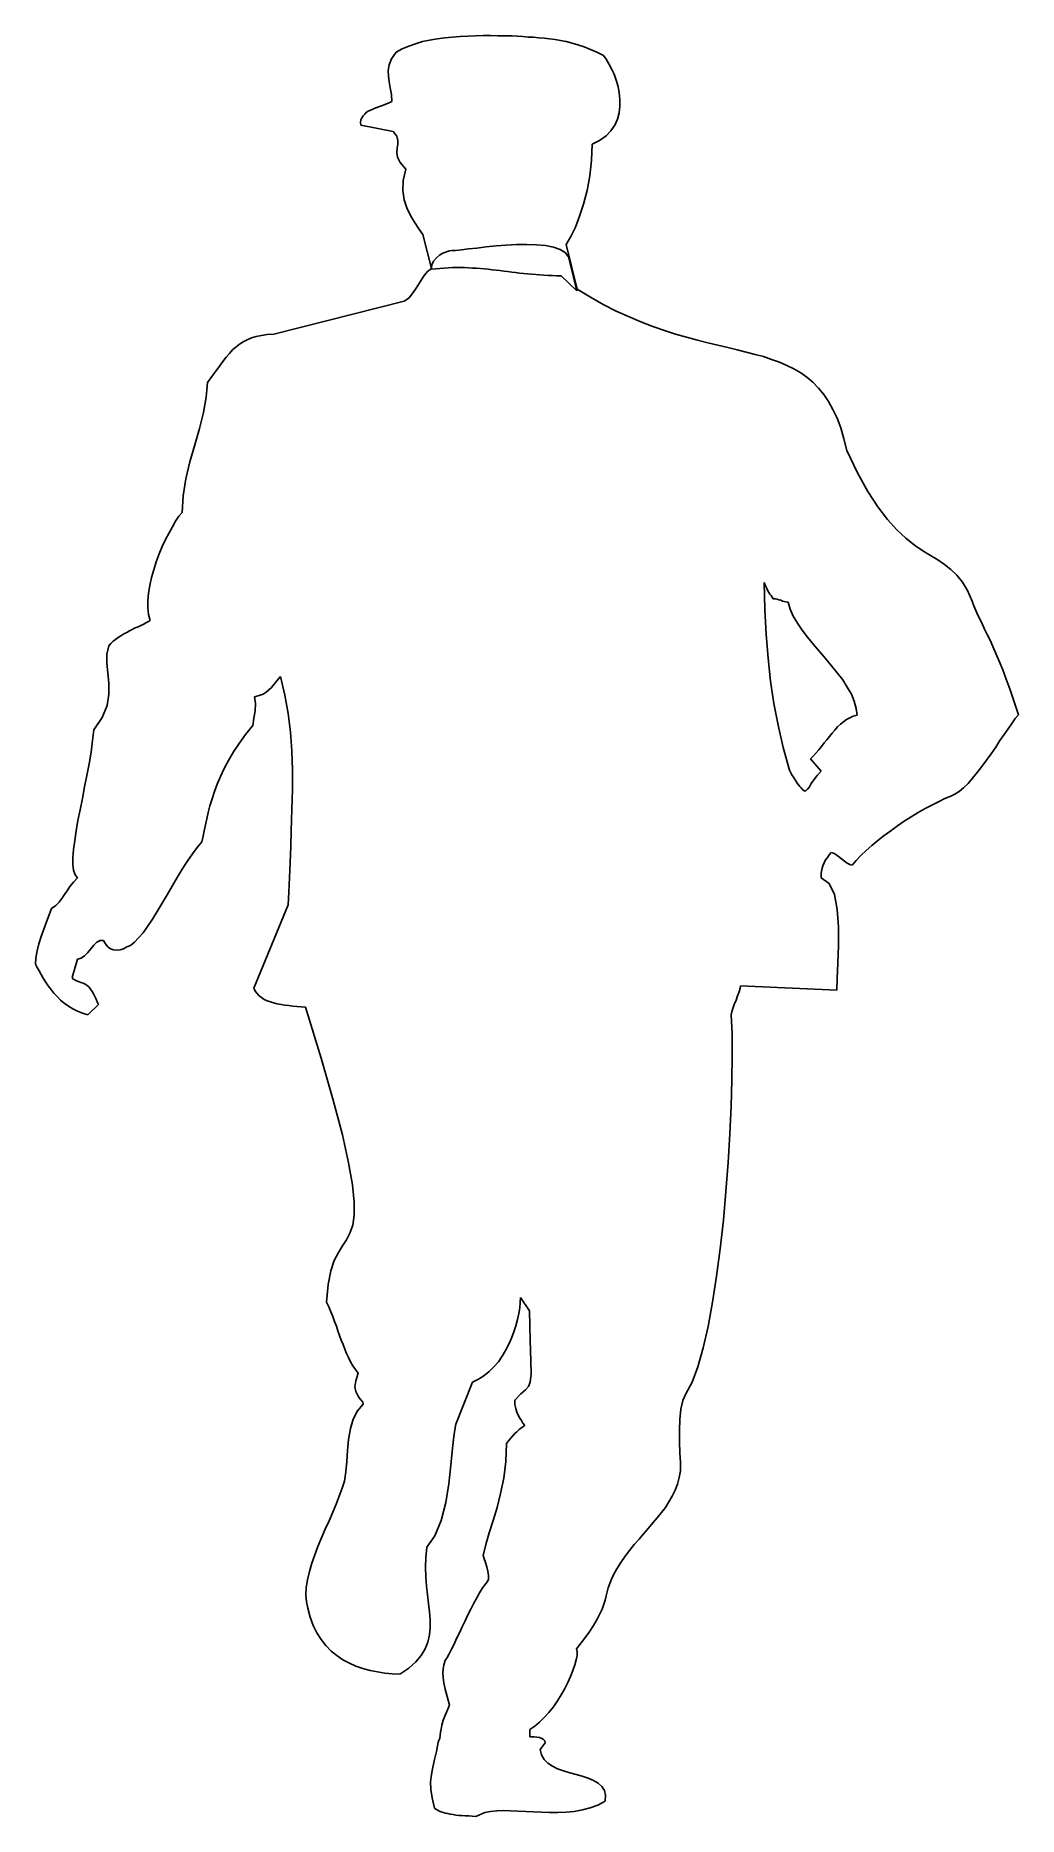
# Model space of a CAD drawing. Extents: x 1410 to 2411, y 5341 to 7156.
import ezdxf

# ---------------------------------------------------------------- set-up
doc = ezdxf.new("R2010")
doc.units = 0
doc.header["$LTSCALE"] = 1270
doc.header["$MEASUREMENT"] = 0
doc.layers.get('0').update_dxf_attribs({"linetype": 'CONTINUOUS'})

msp = doc.modelspace()

# ---------------------------------------------------------------- linework, layer by layer
at = {"linetype": 'CONTINUOUS'}
for p, q in [((1811.4, 7151), (1804.1, 7149.4)), ((1819.1, 7152.4), (1811.4, 7151)), ((1826.8, 7153.4), (1819.1, 7152.4)), ((1834.5, 7154.1), (1826.8, 7153.4)), ((1842.4, 7154.7), (1834.5, 7154.1)), ((1850.3, 7155.1), (1842.4, 7154.7)), ((1858.2, 7155.3), (1850.3, 7155.1)), ((1865.9, 7155.5), (1858.2, 7155.3)), ((1873.6, 7155.5), (1865.9, 7155.5)), ((1881.1, 7155.3), (1873.6, 7155.5)), ((1888.4, 7155.3), (1881.1, 7155.3)), ((1895.5, 7155.3), (1888.4, 7155.3)), ((1901, 7154.9), (1895.5, 7155.3)), ((1906.3, 7154.5), (1901, 7154.9)), ((1911.8, 7154.1), (1906.3, 7154.5)), ((1917.2, 7153.8), (1911.8, 7154.1)), ((1922.7, 7153.4), (1917.2, 7153.8)), ((1928.2, 7153), (1922.7, 7153.4)), ((1933.5, 7152.4), (1928.2, 7153)), ((1939.3, 7151.6), (1933.5, 7152.4)), ((1944.8, 7150.6), (1939.3, 7151.6)), ((1950.7, 7149.4), (1944.8, 7150.6)), ((1772.7, 7132), (1770.2, 7125.9)), ((1777.5, 7138.6), (1772.7, 7132)), ((1783.6, 7141.9), (1777.5, 7138.6)), ((1790.1, 7144.9), (1783.6, 7141.9)), ((1797, 7147.2), (1790.1, 7144.9)), ((1804.1, 7149.4), (1797, 7147.2)), ((1956.6, 7147.8), (1950.7, 7149.4)), ((1962.5, 7146.1), (1956.6, 7147.8)), ((1968.9, 7144.1), (1962.5, 7146.1)), ((1975.2, 7141.5), (1968.9, 7144.1)), ((1981.9, 7138.6), (1975.2, 7141.5)), ((1988.6, 7135.2), (1981.9, 7138.6)), ((1991.4, 7131.5), (1988.6, 7135.2)), ((1770.2, 7125.9), (1769.2, 7120)), ((1769.2, 7120), (1769.4, 7114.3)), ((1769.4, 7114.3), (1770.2, 7108.4)), ((1994.1, 7126.9), (1991.4, 7131.5)), ((1996.9, 7121.8), (1994.1, 7126.9)), ((1999.4, 7116.3), (1996.9, 7121.8)), ((2001.6, 7110.1), (1999.4, 7116.3)), ((1770.2, 7108.4), (1771.3, 7102.3)), ((1771.3, 7102.3), (1772.5, 7095.5)), ((1772.5, 7095.5), (1772.9, 7088.4)), ((2003.4, 7103.6), (2001.6, 7110.1)), ((2004.6, 7097.1), (2003.4, 7103.6)), ((2005.4, 7090.4), (2004.6, 7097.1)), ((1747.3, 7077.4), (1745.3, 7075.6)), ((1749.6, 7078.8), (1747.3, 7077.4)), ((1752.2, 7080), (1749.6, 7078.8)), ((1754.8, 7081.1), (1752.2, 7080)), ((1757.5, 7082.3), (1754.8, 7081.1)), ((1760.5, 7083.3), (1757.5, 7082.3)), ((1763.3, 7084.3), (1760.5, 7083.3)), ((1765.8, 7085.3), (1763.3, 7084.3)), ((1768.4, 7086.3), (1765.8, 7085.3)), ((1770.8, 7087.3), (1768.4, 7086.3)), ((1772.9, 7088.4), (1770.8, 7087.3)), ((2004.6, 7076.8), (2005.4, 7083.5)), ((2005.4, 7083.5), (2005.4, 7090.4)), ((1741.5, 7069.7), (1741.1, 7067.1)), ((1741.1, 7067.1), (1741.4, 7064.2)), ((1741.4, 7064.2), (1774.3, 7057.7)), ((1742.3, 7071.9), (1741.5, 7069.7)), ((1743.7, 7073.8), (1742.3, 7071.9)), ((1745.3, 7075.6), (1743.7, 7073.8)), ((1996.1, 7058.4), (2000, 7064.4)), ((2000, 7064.4), (2002.8, 7070.5)), ((2002.8, 7070.5), (2004.6, 7076.8)), ((1774.3, 7057.7), (1777.9, 7052.9)), ((1777.9, 7052.9), (1779.2, 7048.8)), ((1778.4, 7040.9), (1778.1, 7036.5)), ((1779, 7044.8), (1778.4, 7040.9)), ((1779.2, 7048.8), (1779, 7044.8)), ((1976.4, 7028.3), (1976.9, 7044.8)), ((1976.9, 7044.8), (1984.6, 7048.8)), ((1984.6, 7048.8), (1991.2, 7053.3)), ((1991.2, 7053.3), (1996.1, 7058.4)), ((1778.1, 7036.5), (1778.8, 7031.8)), ((1778.8, 7031.8), (1781.6, 7026.3)), ((1781.6, 7026.3), (1787.1, 7019.6)), ((1974.6, 7012.7), (1976.4, 7028.3)), ((1784.6, 7007.9), (1784.2, 6997.7)), ((1787.1, 7019.6), (1784.6, 7007.9)), ((1971.8, 6997.7), (1974.6, 7012.7)), ((1784.2, 6997.7), (1785.5, 6988.2)), ((1785.5, 6988.2), (1788.1, 6979.9)), ((1968.3, 6983.9), (1971.8, 6997.7)), ((1788.1, 6979.9), (1791.9, 6972.2)), ((1791.9, 6972.2), (1796, 6965.3)), ((1960, 6960.2), (1964.3, 6971.4)), ((1964.3, 6971.4), (1968.3, 6983.9)), ((1796, 6965.3), (1800.3, 6958.8)), ((1800.3, 6958.8), (1804.5, 6952.9)), ((1804.5, 6952.9), (1813.2, 6918.1)), ((1950.7, 6942.8), (1955.2, 6950.7)), ((1955.2, 6950.7), (1960, 6960.2)), ((1825, 6933.7), (1821.5, 6931.8)), ((1828.6, 6935.3), (1825, 6933.7)), ((1831.7, 6936.1), (1828.6, 6935.3)), ((1834.1, 6936.5), (1831.7, 6936.1)), ((1838, 6936.7), (1834.1, 6936.5)), ((1843.8, 6937.3), (1838, 6936.7)), ((1851.1, 6938.1), (1843.8, 6937.3)), ((1859.5, 6939.1), (1851.1, 6938.1)), ((1869, 6940.2), (1859.5, 6939.1)), ((1879.1, 6941.2), (1869, 6940.2)), ((1889.5, 6942), (1879.1, 6941.2)), ((1900.2, 6942.6), (1889.5, 6942)), ((1910.5, 6942.8), (1900.2, 6942.6)), ((1920.3, 6942.4), (1910.5, 6942.8)), ((1929.6, 6941.6), (1920.3, 6942.4)), ((1937.7, 6940), (1929.6, 6941.6)), ((1944.6, 6937.7), (1937.7, 6940)), ((1949.7, 6934.5), (1944.6, 6937.7)), ((1953.1, 6930.2), (1949.7, 6934.5)), ((1961.6, 6897.2), (1950.7, 6942.8)), ((1809.2, 6915), (1805.9, 6911)), ((1813, 6917.9), (1809.2, 6915)), ((1813.6, 6921.9), (1813, 6917.4)), ((1813.2, 6918.1), (1813, 6917.9)), ((1813, 6917.4), (1817.5, 6917.9)), ((1815.5, 6925.8), (1813.6, 6921.9)), ((1818.3, 6929), (1815.5, 6925.8)), ((1817.5, 6917.9), (1821.9, 6918.3)), ((1821.5, 6931.8), (1818.3, 6929)), ((1821.9, 6918.3), (1826.2, 6918.7)), ((1826.2, 6918.7), (1830.3, 6918.9)), ((1830.3, 6918.9), (1834.7, 6919.1)), ((1834.7, 6919.1), (1838.8, 6919.1)), ((1838.8, 6919.1), (1843, 6919.1)), ((1843, 6919.1), (1847.1, 6919.1)), ((1847.1, 6919.1), (1851.1, 6918.9)), ((1851.1, 6918.9), (1855.2, 6918.7)), ((1855.2, 6918.7), (1859.2, 6918.5)), ((1859.2, 6918.5), (1863.3, 6918.1)), ((1863.3, 6918.1), (1867.2, 6917.8)), ((1867.2, 6917.8), (1871.2, 6917.4)), ((1871.2, 6917.4), (1875.1, 6917)), ((1875.1, 6917), (1879.1, 6916.6)), ((1879.1, 6916.6), (1883, 6916.2)), ((1883, 6916.2), (1887, 6915.6)), ((1887, 6915.6), (1890.9, 6915.2)), ((1890.9, 6915.2), (1895.1, 6914.6)), ((1895.1, 6914.6), (1899, 6914.2)), ((1899, 6914.2), (1903, 6913.6)), ((1954.3, 6924.8), (1953.1, 6930.2)), ((1961.4, 6895.6), (1954.3, 6924.8)), ((1797.2, 6897), (1793.8, 6892.3)), ((1800.2, 6901.8), (1797.2, 6897)), ((1802.9, 6906.5), (1800.2, 6901.8)), ((1805.9, 6911), (1802.9, 6906.5)), ((1903, 6913.6), (1907.1, 6913.2)), ((1907.1, 6913.2), (1911.2, 6912.8)), ((1911.2, 6912.8), (1915.4, 6912.4)), ((1915.4, 6912.4), (1919.5, 6912)), ((1919.5, 6912), (1923.7, 6911.6)), ((1923.7, 6911.6), (1927.8, 6911.4)), ((1927.8, 6911.4), (1932.2, 6911.2)), ((1932.2, 6911.2), (1936.5, 6911)), ((1936.5, 6911), (1940.8, 6910.8)), ((1940.8, 6910.8), (1945.4, 6910.8)), ((1945.4, 6910.8), (1961.4, 6895.6)), ((1975.2, 6888.9), (1961.6, 6897.2)), ((1785.4, 6884.8), (1652.8, 6851.4)), ((1790.1, 6888.1), (1785.4, 6884.8)), ((1793.8, 6892.3), (1790.1, 6888.1)), ((1988.4, 6881.6), (1975.2, 6888.9)), ((2001.4, 6874.9), (1988.4, 6881.6)), ((2014, 6869.2), (2001.4, 6874.9)), ((2026.5, 6863.9), (2014, 6869.2)), ((2038.7, 6859.1), (2026.5, 6863.9)), ((1617.6, 6841.2), (1614.3, 6838.4)), ((1621.4, 6843.5), (1617.6, 6841.2)), ((1625.5, 6845.7), (1621.4, 6843.5)), ((1629.9, 6847.5), (1625.5, 6845.7)), ((1634.8, 6848.9), (1629.9, 6847.5)), ((1640.1, 6850.1), (1634.8, 6848.9)), ((1646, 6850.9), (1640.1, 6850.1)), ((1652.8, 6851.4), (1646, 6850.9)), ((2050.6, 6855), (2038.7, 6859.1)), ((2062, 6851.4), (2050.6, 6855)), ((2073.2, 6848.1), (2062, 6851.4)), ((2084.3, 6845.1), (2073.2, 6848.1)), ((2094.9, 6842.6), (2084.3, 6845.1)), ((2105.2, 6840), (2094.9, 6842.6)), ((1600.9, 6823.4), (1597.3, 6818.7)), ((1604.2, 6827.8), (1600.9, 6823.4)), ((1607.6, 6831.7), (1604.2, 6827.8)), ((1610.7, 6835.3), (1607.6, 6831.7)), ((1614.3, 6838.4), (1610.7, 6835.3)), ((2115.1, 6837.6), (2105.2, 6840)), ((2124.7, 6835.5), (2115.1, 6837.6)), ((2134, 6833.1), (2124.7, 6835.5)), ((2143.1, 6830.7), (2134, 6833.1)), ((2151.6, 6828.4), (2143.1, 6830.7)), ((2159.9, 6825.6), (2151.6, 6828.4)), ((2167.8, 6822.8), (2159.9, 6825.6)), ((1589.6, 6808), (1585.1, 6802.1)), ((1593.6, 6813.6), (1589.6, 6808)), ((1597.3, 6818.7), (1593.6, 6813.6)), ((2175.5, 6819.5), (2167.8, 6822.8)), ((2182.6, 6815.9), (2175.5, 6819.5)), ((2189.5, 6812), (2182.6, 6815.9)), ((2195.8, 6807.4), (2189.5, 6812)), ((2201.9, 6802.3), (2195.8, 6807.4)), ((1583.9, 6787.1), (1581.1, 6771.5)), ((1585.1, 6802.1), (1583.9, 6787.1)), ((2207.6, 6796.4), (2201.9, 6802.3)), ((2213, 6789.9), (2207.6, 6796.4)), ((2217.9, 6782.8), (2213, 6789.9)), ((1581.1, 6771.5), (1577, 6755.2)), ((2222.4, 6774.7), (2217.9, 6782.8)), ((2226.6, 6765.6), (2222.4, 6774.7)), ((1577, 6755.2), (1572.2, 6738.4)), ((2230.3, 6755.7), (2226.6, 6765.6)), ((2233.5, 6744.7), (2230.3, 6755.7)), ((1572.2, 6738.4), (1567.3, 6721.2)), ((2236.4, 6732.7), (2233.5, 6744.7)), ((2247.3, 6710), (2236.4, 6732.7)), ((1567.3, 6721.2), (1563.2, 6703.8)), ((1563.2, 6703.8), (1560.4, 6686.7)), ((2257.9, 6691), (2247.3, 6710)), ((1560.4, 6686.7), (1559.2, 6669.7)), ((2268.2, 6675.2), (2257.9, 6691)), ((1552.7, 6660.8), (1549.4, 6655.1)), ((1556.1, 6665.8), (1552.7, 6660.8)), ((1559.2, 6669.7), (1556.1, 6665.8)), ((2278.1, 6662.4), (2268.2, 6675.2)), ((2287.5, 6651.8), (2278.1, 6662.4)), ((1542.4, 6642.1), (1539.1, 6634.8)), ((1546, 6649), (1542.4, 6642.1)), ((1549.4, 6655.1), (1546, 6649)), ((2296.6, 6643.3), (2287.5, 6651.8)), ((2305.5, 6636.4), (2296.6, 6643.3)), ((1535.9, 6627.3), (1533, 6619.4)), ((1539.1, 6634.8), (1535.9, 6627.3)), ((2313.8, 6630.6), (2305.5, 6636.4)), ((2321.7, 6625.7), (2313.8, 6630.6)), ((2329.2, 6621.2), (2321.7, 6625.7)), ((1530.4, 6611.3), (1528.2, 6603.2)), ((1533, 6619.4), (1530.4, 6611.3)), ((2336.1, 6616.6), (2329.2, 6621.2)), ((2342.6, 6611.5), (2336.1, 6616.6)), ((2348.7, 6605.8), (2342.6, 6611.5)), ((2354.4, 6598.7), (2348.7, 6605.8)), ((1525.1, 6587.4), (1524.5, 6579.7)), ((1526.3, 6595.3), (1525.1, 6587.4)), ((1528.2, 6603.2), (1526.3, 6595.3)), ((2153.6, 6594.9), (2152.2, 6598.3)), ((2152.2, 6598.3), (2153, 6570.8)), ((2154.9, 6592.2), (2153.6, 6594.9)), ((2155.9, 6589.8), (2154.9, 6592.2)), ((2157.1, 6588), (2155.9, 6589.8)), ((2158.1, 6586.4), (2157.1, 6588)), ((2359.6, 6590), (2354.4, 6598.7)), ((2364.1, 6579.1), (2359.6, 6590)), ((1524.5, 6579.7), (1524.5, 6572.6)), ((1524.5, 6572.6), (1525.1, 6565.7)), ((2153, 6570.8), (2154.4, 6545.2)), ((2159.3, 6584.9), (2158.1, 6586.4)), ((2160.3, 6583.3), (2159.3, 6584.9)), ((2161.5, 6581.7), (2160.3, 6583.3)), ((2163.4, 6581.5), (2161.5, 6581.7)), ((2165.4, 6581.1), (2163.4, 6581.5)), ((2167.2, 6580.7), (2165.4, 6581.1)), ((2169.2, 6580.1), (2167.2, 6580.7)), ((2170.9, 6579.3), (2169.2, 6580.1)), ((2172.7, 6578.9), (2170.9, 6579.3)), ((2174.7, 6578.5), (2172.7, 6578.9)), ((2176.6, 6578.3), (2174.7, 6578.5)), ((2178.8, 6571.2), (2176.6, 6578.3)), ((2182, 6564.1), (2178.8, 6571.2)), ((2365.9, 6574.4), (2364.1, 6579.1)), ((2367.9, 6569.7), (2365.9, 6574.4)), ((2370, 6565.1), (2367.9, 6569.7)), ((1511.5, 6551.9), (1508.5, 6550.3)), ((1514.4, 6553.1), (1511.5, 6551.9)), ((1517.2, 6554.5), (1514.4, 6553.1)), ((1519.7, 6555.6), (1517.2, 6554.5)), ((1522.3, 6557), (1519.7, 6555.6)), ((1524.5, 6558.2), (1522.3, 6557)), ((1526.7, 6559.4), (1524.5, 6558.2)), ((1525.1, 6565.7), (1526.7, 6559.4)), ((2186.1, 6556.8), (2182, 6564.1)), ((2191.1, 6549.7), (2186.1, 6556.8)), ((2372.2, 6560.4), (2370, 6565.1)), ((2374.6, 6555.6), (2372.2, 6560.4)), ((2376.9, 6550.7), (2374.6, 6555.6)), ((1484.6, 6533.7), (1482.7, 6525.3)), ((1486.8, 6536.1), (1484.6, 6533.7)), ((1489, 6538.3), (1486.8, 6536.1)), ((1491.5, 6540.3), (1489, 6538.3)), ((1494.1, 6542.2), (1491.5, 6540.3)), ((1496.9, 6544), (1494.1, 6542.2)), ((1499.8, 6545.8), (1496.9, 6544)), ((1502.8, 6547.4), (1499.8, 6545.8)), ((1505.7, 6548.9), (1502.8, 6547.4)), ((1508.5, 6550.3), (1505.7, 6548.9)), ((2154.4, 6545.2), (2156.3, 6521.1)), ((2196.6, 6542.4), (2191.1, 6549.7)), ((2202.5, 6535.1), (2196.6, 6542.4)), ((2208.6, 6528), (2202.5, 6535.1)), ((2379.5, 6545.2), (2376.9, 6550.7)), ((2382.5, 6539.5), (2379.5, 6545.2)), ((2385.2, 6533), (2382.5, 6539.5)), ((2388.4, 6525.9), (2385.2, 6533)), ((1482.7, 6525.3), (1482.7, 6516.2)), ((1482.7, 6516.2), (1483.6, 6506.3)), ((2156.3, 6521.1), (2158.9, 6497.8)), ((2214.9, 6520.7), (2208.6, 6528)), ((2221, 6513.4), (2214.9, 6520.7)), ((2391.7, 6518), (2388.4, 6525.9)), ((2395.3, 6509.3), (2391.7, 6518)), ((1483.6, 6506.3), (1484.6, 6495.7)), ((1652.9, 6494.5), (1655.9, 6498.2)), ((1655.9, 6498.2), (1659.5, 6502.6)), ((1659.5, 6502.6), (1664, 6483.4)), ((2158.9, 6497.8), (2162.2, 6475.1)), ((2226.8, 6506.1), (2221, 6513.4)), ((2232.3, 6499), (2226.8, 6506.1)), ((2237, 6491.7), (2232.3, 6499)), ((2398.8, 6499.6), (2395.3, 6509.3)), ((2402.8, 6488.8), (2398.8, 6499.6)), ((1484.6, 6484.6), (1482.9, 6473)), ((1484.6, 6495.7), (1484.6, 6484.6)), ((1633, 6481.6), (1637.7, 6483)), ((1634.2, 6474.9), (1633, 6481.6)), ((1637.7, 6483), (1641.7, 6484.6)), ((1641.7, 6484.6), (1644.9, 6486.6)), ((1644.9, 6486.6), (1647.6, 6488.8)), ((1647.6, 6488.8), (1650.2, 6491.3)), ((1650.2, 6491.3), (1652.9, 6494.5)), ((1664, 6483.4), (1667.5, 6464.7)), ((2241.2, 6484.4), (2237, 6491.7)), ((2244.1, 6477.3), (2241.2, 6484.4)), ((2406.9, 6476.7), (2402.8, 6488.8)), ((1477.9, 6460.7), (1469.2, 6448.1)), ((1482.9, 6473), (1477.9, 6460.7)), ((1631.2, 6452.6), (1632.4, 6460.1)), ((1632.4, 6460.1), (1633.6, 6467.6)), ((1633.6, 6467.6), (1634.2, 6474.9)), ((1667.5, 6464.7), (1669.7, 6445.7)), ((2162.2, 6475.1), (2166.4, 6452.8)), ((2236.2, 6458.6), (2239.6, 6460.5)), ((2239.6, 6460.5), (2243.1, 6461.9)), ((2243.1, 6461.9), (2246.9, 6462.9)), ((2246.1, 6470), (2244.1, 6477.3)), ((2246.9, 6462.9), (2246.1, 6470)), ((2411.3, 6463.5), (2406.9, 6476.7)), ((2408.1, 6459.6), (2411.3, 6463.5)), ((1469.2, 6448.1), (1468.1, 6437.1)), ((1617.4, 6434.3), (1623.9, 6443.4)), ((1623.9, 6443.4), (1631.2, 6452.6)), ((1669.7, 6445.7), (1671.1, 6426.6)), ((2166.4, 6452.8), (2171.7, 6430.1)), ((2218.7, 6441.4), (2221.4, 6444.8)), ((2221.4, 6444.8), (2224.2, 6447.9)), ((2224.2, 6447.9), (2227, 6451.1)), ((2227, 6451.1), (2229.9, 6453.8)), ((2229.9, 6453.8), (2233.1, 6456.4)), ((2233.1, 6456.4), (2236.2, 6458.6)), ((2392.5, 6437.1), (2396.9, 6443.4)), ((2396.9, 6443.4), (2400.8, 6449.3)), ((2400.8, 6449.3), (2404.6, 6454.6)), ((2404.6, 6454.6), (2408.1, 6459.6)), ((1466.5, 6425.4), (1464.5, 6413.6)), ((1468.1, 6437.1), (1466.5, 6425.4)), ((1606.6, 6416.9), (1611.5, 6425.6)), ((1611.5, 6425.6), (1617.4, 6434.3)), ((1671.1, 6426.6), (1671.7, 6407.3)), ((2171.7, 6430.1), (2178, 6407.1)), ((2202.5, 6421.5), (2205.3, 6424.6)), ((2205.3, 6424.6), (2208, 6427.8)), ((2208, 6427.8), (2210.8, 6431.1)), ((2210.8, 6431.1), (2213.3, 6434.7)), ((2213.3, 6434.7), (2216.1, 6438)), ((2216.1, 6438), (2218.7, 6441.4)), ((2378.9, 6417.1), (2383.6, 6423.8)), ((2383.6, 6423.8), (2388.2, 6430.5)), ((2388.2, 6430.5), (2392.5, 6437.1)), ((1464.5, 6413.6), (1462.3, 6401.7)), ((1598.3, 6400.6), (1602, 6408.6)), ((1602, 6408.6), (1606.6, 6416.9)), ((1671.7, 6407.3), (1671.7, 6387.3)), ((2178, 6407.1), (2180.6, 6402.3)), ((2199.5, 6418.7), (2202.5, 6421.5)), ((2210.2, 6405.9), (2199.5, 6418.7)), ((2206.2, 6401.5), (2210.2, 6405.9)), ((2369.4, 6404.5), (2374.2, 6410.6)), ((2374.2, 6410.6), (2378.9, 6417.1)), ((1460, 6389.9), (1457.8, 6378.3)), ((1462.3, 6401.7), (1460, 6389.9)), ((1592.2, 6385.2), (1594.9, 6392.9)), ((1594.9, 6392.9), (1598.3, 6400.6)), ((2180.6, 6402.3), (2182.8, 6398.8)), ((2182.8, 6398.8), (2184.5, 6396)), ((2184.5, 6396), (2185.9, 6393.8)), ((2185.9, 6393.8), (2187.3, 6392.1)), ((2187.3, 6392.1), (2188.7, 6390.5)), ((2188.7, 6390.5), (2190.1, 6388.9)), ((2190.1, 6388.9), (2191.6, 6387.1)), ((2194.8, 6386.1), (2196.4, 6387.7)), ((2196.4, 6387.7), (2198.4, 6390.1)), ((2198.4, 6390.1), (2200.3, 6393.4)), ((2200.3, 6393.4), (2202.9, 6397.2)), ((2202.9, 6397.2), (2206.2, 6401.5)), ((2350.9, 6385.2), (2355.2, 6388.9)), ((2355.2, 6388.9), (2360, 6393.4)), ((2360, 6393.4), (2364.7, 6398.8)), ((2364.7, 6398.8), (2369.4, 6404.5)), ((1457.8, 6378.3), (1455.4, 6366.6)), ((1585.9, 6364), (1587.6, 6370.8)), ((1587.6, 6370.8), (1589.8, 6377.9)), ((1589.8, 6377.9), (1592.2, 6385.2)), ((1671.7, 6387.3), (1671.1, 6366.8)), ((2191.6, 6387.1), (2193.2, 6386)), ((2193.2, 6386), (2194.8, 6386.1)), ((2316.2, 6367.8), (2323.1, 6371.5)), ((2323.1, 6371.5), (2329.8, 6374.9)), ((2329.8, 6374.9), (2336.3, 6378.1)), ((2336.3, 6378.1), (2342.4, 6380.6)), ((2342.4, 6380.6), (2346.5, 6382.4)), ((2346.5, 6382.4), (2350.9, 6385.2)), ((1453.2, 6355.6), (1451.5, 6345.1)), ((1455.4, 6366.6), (1453.2, 6355.6)), ((1581.9, 6345.3), (1583.1, 6351.2)), ((1583.1, 6351.2), (1584.3, 6357.5)), ((1584.3, 6357.5), (1585.9, 6364)), ((1671.1, 6366.8), (1670.5, 6345.3)), ((2288.1, 6350.2), (2295, 6355)), ((2295, 6355), (2302.1, 6359.5)), ((2302.1, 6359.5), (2309.3, 6363.9)), ((2309.3, 6363.9), (2316.2, 6367.8)), ((1449.9, 6335.2), (1448.7, 6326.2)), ((1451.5, 6345.1), (1449.9, 6335.2)), ((1574.6, 6328.3), (1579.5, 6334.1)), ((1579.5, 6334.1), (1580.7, 6339.6)), ((1580.7, 6339.6), (1581.9, 6345.3)), ((1670.5, 6345.3), (1669.9, 6329.1)), ((2261.9, 6330.1), (2268, 6335.2)), ((2268, 6335.2), (2274.5, 6340.4)), ((2274.5, 6340.4), (2281.2, 6345.3)), ((2281.2, 6345.3), (2288.1, 6350.2)), ((1448.7, 6326.2), (1448.1, 6318.1)), ((1448.1, 6318.1), (1448.1, 6311)), ((1564.5, 6314.1), (1569.7, 6321.6)), ((1569.7, 6321.6), (1574.6, 6328.3)), ((1669.9, 6329.1), (1668.9, 6305.2)), ((2213.3, 6312.5), (2214.9, 6315.5)), ((2214.9, 6315.5), (2216.7, 6318.1)), ((2216.7, 6318.1), (2218.5, 6320.6)), ((2218.5, 6320.6), (2220.5, 6323)), ((2220.5, 6323), (2222.8, 6322.4)), ((2222.8, 6322.4), (2225.4, 6321)), ((2225.4, 6321), (2228.1, 6318.9)), ((2228.1, 6318.9), (2231.1, 6316.7)), ((2231.1, 6316.7), (2234.1, 6314.3)), ((2241.8, 6310.2), (2246.1, 6315.1)), ((2246.1, 6315.1), (2250.8, 6320)), ((2250.8, 6320), (2256.2, 6325.2)), ((2256.2, 6325.2), (2261.9, 6330.1)), ((1448.1, 6311), (1448.7, 6305)), ((1452.7, 6297.4), (1448.5, 6292.8)), ((1448.7, 6305), (1450.3, 6300.5)), ((1450.3, 6300.5), (1452.7, 6297.4)), ((1549.1, 6288.9), (1554.3, 6297.5)), ((1554.3, 6297.5), (1559.4, 6306)), ((1559.4, 6306), (1564.5, 6314.1)), ((1668.9, 6305.2), (1667.9, 6282.6)), ((2210.2, 6297.4), (2210.4, 6301.9)), ((2218.5, 6291.6), (2210.2, 6297.4)), ((2210.4, 6301.9), (2211, 6305.8)), ((2211, 6305.8), (2212.2, 6309.4)), ((2212.2, 6309.4), (2213.3, 6312.5)), ((2234.1, 6314.3), (2237, 6312.1)), ((2237, 6312.1), (2239.6, 6310.8)), ((2239.6, 6310.8), (2241.8, 6310.2)), ((1439.4, 6280.2), (1436.9, 6276.2)), ((1442.2, 6284.1), (1439.4, 6280.2)), ((1445, 6288.5), (1442.2, 6284.1)), ((1448.5, 6292.8), (1445, 6288.5)), ((1538.9, 6271.5), (1544, 6280)), ((1544, 6280), (1549.1, 6288.9)), ((1667.9, 6282.6), (1667.5, 6269.7)), ((2223.8, 6280.4), (2218.5, 6291.6)), ((2226.8, 6265), (2223.8, 6280.4)), ((1426.2, 6266), (1423.8, 6259.5)), ((1430.6, 6269.1), (1426.2, 6266)), ((1433.9, 6272.5), (1430.6, 6269.1)), ((1436.9, 6276.2), (1433.9, 6272.5)), ((1529, 6255.1), (1534, 6263)), ((1534, 6263), (1538.9, 6271.5)), ((1667.5, 6269.7), (1632.2, 6184.7)), ((2228, 6247.2), (2226.8, 6265)), ((1418.3, 6245.1), (1415.8, 6237.6)), ((1421.1, 6252.4), (1418.3, 6245.1)), ((1423.8, 6259.5), (1421.1, 6252.4)), ((1519.6, 6241.3), (1524.1, 6247.8)), ((1524.1, 6247.8), (1529, 6255.1)), ((2228, 6228.5), (2228, 6247.2)), ((1413.4, 6230.1), (1411.6, 6222.8)), ((1415.8, 6237.6), (1413.4, 6230.1)), ((1463.1, 6221.2), (1466.3, 6225.1)), ((1466.3, 6225.1), (1469.4, 6228.7)), ((1469.4, 6228.7), (1472.4, 6231.8)), ((1472.4, 6231.8), (1475.7, 6233.6)), ((1475.7, 6233.6), (1479.1, 6233.6)), ((1479.1, 6233.6), (1481.1, 6229.9)), ((1481.1, 6229.9), (1483.6, 6226.9)), ((1483.6, 6226.9), (1486.4, 6224.9)), ((1486.4, 6224.9), (1489.4, 6223.8)), ((1496.1, 6224), (1499.6, 6225.1)), ((1499.6, 6225.1), (1503, 6227.1)), ((1503, 6227.1), (1506.7, 6228.5)), ((1506.7, 6228.5), (1510.7, 6231.6)), ((1510.7, 6231.6), (1515, 6236)), ((1515, 6236), (1519.6, 6241.3)), ((2227.4, 6210.5), (2228, 6228.5)), ((1410.4, 6215.9), (1410, 6209.4)), ((1410, 6209.4), (1411.6, 6206)), ((1411.6, 6222.8), (1410.4, 6215.9)), ((1447.3, 6195.7), (1452.7, 6214.5)), ((1452.7, 6214.5), (1456.4, 6215.5)), ((1456.4, 6215.5), (1460, 6217.8)), ((1460, 6217.8), (1463.1, 6221.2)), ((1489.4, 6223.8), (1492.7, 6223.6)), ((1492.7, 6223.6), (1496.1, 6224)), ((2226.6, 6194.7), (2227.4, 6210.5)), ((1411.6, 6206), (1413.6, 6202.6)), ((1413.6, 6202.6), (1415.6, 6198.9)), ((1415.6, 6198.9), (1417.7, 6195.1)), ((1417.7, 6195.1), (1420.1, 6191.4)), ((1420.1, 6191.4), (1422.7, 6187.4)), ((1448.3, 6194.2), (1447.3, 6195.7)), ((1449.9, 6193.2), (1448.3, 6194.2)), ((1451.7, 6192.2), (1449.9, 6193.2)), ((1453.8, 6191.6), (1451.7, 6192.2)), ((1456, 6190.8), (1453.8, 6191.6)), ((1458.4, 6190), (1456, 6190.8)), ((1460.5, 6189), (1458.4, 6190)), ((1462.5, 6187.6), (1460.5, 6189)), ((2226.2, 6182.9), (2226.6, 6194.7)), ((1422.7, 6187.4), (1425.4, 6183.7)), ((1425.4, 6183.7), (1428.6, 6179.9)), ((1428.6, 6179.9), (1431.9, 6176.4)), ((1431.9, 6176.4), (1435.5, 6172.8)), ((1435.5, 6172.8), (1439.2, 6169.7)), ((1464.5, 6185.9), (1462.5, 6187.6)), ((1466.1, 6183.9), (1464.5, 6185.9)), ((1467.7, 6181.5), (1466.1, 6183.9)), ((1469, 6179.2), (1467.7, 6181.5)), ((1470.4, 6176.4), (1469, 6179.2)), ((1471.6, 6173.6), (1470.4, 6176.4)), ((1472.8, 6170.9), (1471.6, 6173.6)), ((1474.2, 6168.3), (1472.8, 6170.9)), ((1632.2, 6184.7), (1633.8, 6181.9)), ((1633.8, 6181.9), (1635.6, 6179.4)), ((1635.6, 6179.4), (1637.7, 6177.2)), ((1637.7, 6177.2), (1640.1, 6175.2)), ((1640.1, 6175.2), (1642.9, 6173.4)), ((1642.9, 6173.4), (1645.8, 6172.1)), ((1645.8, 6172.1), (1649.2, 6170.9)), ((1649.2, 6170.9), (1652.5, 6169.9)), ((1652.5, 6169.9), (1656.1, 6168.9)), ((2121.8, 6168.3), (2123.6, 6172.6)), ((2123.6, 6172.6), (2125.1, 6177)), ((2125.1, 6177), (2126.7, 6181.1)), ((2126.7, 6181.1), (2127.7, 6184.7)), ((2127.7, 6184.7), (2128.1, 6187.4)), ((2128.1, 6187.4), (2226.2, 6182.9)), ((1439.2, 6169.7), (1443.4, 6166.5)), ((1443.4, 6166.5), (1447.9, 6163.8)), ((1447.9, 6163.8), (1452.7, 6161.4)), ((1452.7, 6161.4), (1457.8, 6159.4)), ((1457.8, 6159.4), (1463.3, 6157.8)), ((1463.3, 6157.8), (1474.2, 6168.3)), ((1656.1, 6168.9), (1660.1, 6168.1)), ((1660.1, 6168.1), (1663.8, 6167.5)), ((1663.8, 6167.5), (1667.9, 6167.1)), ((1667.9, 6167.1), (1672.1, 6166.5)), ((1672.1, 6166.5), (1676.2, 6166.1)), ((1676.2, 6166.1), (1680.6, 6165.9)), ((1680.6, 6165.9), (1684.9, 6165.5)), ((1684.9, 6165.5), (1700.9, 6113.6)), ((2118.8, 6157.8), (2119.2, 6160.6)), ((2119.6, 6138.3), (2118.8, 6157.8)), ((2119.2, 6160.6), (2120.2, 6164.2)), ((2120.2, 6164.2), (2121.8, 6168.3)), ((2119.8, 6116), (2119.6, 6138.3)), ((2119.4, 6091.1), (2119.8, 6116)), ((1700.9, 6113.6), (1713.3, 6070.6)), ((2118.6, 6064.5), (2119.4, 6091.1)), ((1713.3, 6070.6), (1722.6, 6035.3)), ((2117.4, 6036.3), (2118.6, 6064.5)), ((1722.6, 6035.3), (1728.9, 6006.9)), ((2115.7, 6007.3), (2117.4, 6036.3)), ((1728.9, 6006.9), (1732.9, 5984.4)), ((2113.3, 5977.7), (2115.7, 6007.3)), ((1732.9, 5984.4), (1734.6, 5966.8)), ((2110.7, 5948.3), (2113.3, 5977.7)), ((1734.6, 5953.4), (1733.1, 5943.2)), ((1734.6, 5966.8), (1734.6, 5953.4)), ((1730.3, 5935.1), (1726.7, 5928.5)), ((1733.1, 5943.2), (1730.3, 5935.1)), ((2107.4, 5919.3), (2110.7, 5948.3)), ((1722.8, 5922.2), (1718.5, 5915.5)), ((1726.7, 5928.5), (1722.8, 5922.2)), ((2103.8, 5891.3), (2107.4, 5919.3)), ((1714.3, 5907.2), (1710.8, 5896.8)), ((1718.5, 5915.5), (1714.3, 5907.2)), ((1708, 5883), (1706.4, 5865)), ((1710.8, 5896.8), (1708, 5883)), ((2099.7, 5864.8), (2103.8, 5891.3)), ((1706.4, 5865), (1708.8, 5860.1)), ((1903.2, 5859.1), (1903.7, 5864.6)), ((1903.7, 5864.6), (1903.9, 5869.6)), ((1903.9, 5869.6), (1913.2, 5856.1)), ((2095.2, 5840.2), (2099.7, 5864.8)), ((1708.8, 5860.1), (1710.8, 5855.1)), ((1710.8, 5855.1), (1712.7, 5850.2)), ((1712.7, 5850.2), (1714.7, 5845.3)), ((1714.7, 5845.3), (1716.5, 5840.3)), ((1899.4, 5840.9), (1901, 5847.2)), ((1901, 5847.2), (1902.4, 5853.4)), ((1902.4, 5853.4), (1903.2, 5859.1)), ((1913.2, 5856.1), (1914, 5826.1)), ((1716.5, 5840.3), (1718.1, 5835.6)), ((1718.1, 5835.6), (1719.8, 5830.9)), ((1719.8, 5830.9), (1721.4, 5826.1)), ((1721.4, 5826.1), (1723.2, 5821.6)), ((1892.1, 5822), (1894.9, 5828.3)), ((1894.9, 5828.3), (1897.4, 5834.6)), ((1897.4, 5834.6), (1899.4, 5840.9)), ((1914, 5826.1), (1914.6, 5805.2)), ((2090.2, 5818.2), (2095.2, 5840.2)), ((1723.2, 5821.6), (1725, 5817.1)), ((1725, 5817.1), (1726.7, 5812.5)), ((1726.7, 5812.5), (1728.7, 5808.4)), ((1728.7, 5808.4), (1730.9, 5804)), ((1881.5, 5804.2), (1885.4, 5809.8)), ((1885.4, 5809.8), (1888.9, 5815.7)), ((1888.9, 5815.7), (1892.1, 5822)), ((2084.7, 5799.1), (2090.2, 5818.2)), ((1730.9, 5804), (1733.3, 5800.1)), ((1733.3, 5800.1), (1736, 5796.3)), ((1736, 5796.3), (1738.8, 5792.6)), ((1738.8, 5792.6), (1736.2, 5784.7)), ((1861.3, 5786.3), (1866.8, 5789.8)), ((1866.8, 5789.8), (1872.2, 5794.2)), ((1872.2, 5794.2), (1876.9, 5798.9)), ((1876.9, 5798.9), (1881.5, 5804.2)), ((1914.8, 5791.8), (1914, 5783.5)), ((1914.6, 5805.2), (1914.8, 5791.8)), ((2078.8, 5783.3), (2084.7, 5799.1)), ((1736.2, 5784.7), (1735.4, 5778.6)), ((1735.4, 5778.6), (1736.2, 5773.8)), ((1736.2, 5773.8), (1737.8, 5770.3)), ((1838, 5740.5), (1855.2, 5783.5)), ((1855.2, 5783.5), (1861.3, 5786.3)), ((1904.5, 5771.5), (1898.2, 5765)), ((1909.1, 5775.4), (1904.5, 5771.5)), ((1912.2, 5778.8), (1909.1, 5775.4)), ((1914, 5783.5), (1912.2, 5778.8)), ((2069.3, 5764.8), (2072.5, 5771.5)), ((2072.5, 5771.5), (2078.8, 5783.3)), ((1737.8, 5754.3), (1733.5, 5745.8)), ((1737.8, 5770.3), (1739.8, 5767.3)), ((1743.9, 5760.8), (1737.8, 5754.3)), ((1739.8, 5767.3), (1741.7, 5765.2)), ((1741.7, 5765.2), (1743.3, 5763)), ((1743.3, 5763), (1743.9, 5760.8)), ((1898.2, 5765), (1898.4, 5760.6)), ((1898.4, 5760.6), (1899.2, 5756.5)), ((1899.2, 5756.5), (1900.2, 5752.9)), ((1900.2, 5752.9), (1901.6, 5749.8)), ((2066.3, 5745.4), (2067.5, 5755.9)), ((2067.5, 5755.9), (2069.3, 5764.8)), ((1730.7, 5736), (1728.9, 5725.1)), ((1733.5, 5745.8), (1730.7, 5736)), ((1836.3, 5730.6), (1838, 5740.5)), ((1902.6, 5735), (1900.2, 5732.8)), ((1901.6, 5749.8), (1903.2, 5746.8)), ((1905.3, 5737.1), (1902.6, 5735)), ((1903.2, 5746.8), (1904.9, 5744.2)), ((1904.9, 5744.2), (1906.5, 5741.7)), ((1908.3, 5739.3), (1905.3, 5737.1)), ((1906.5, 5741.7), (1908.3, 5739.3)), ((2066.1, 5734.2), (2066.3, 5745.4)), ((1728.9, 5725.1), (1727.9, 5713.9)), ((1833.1, 5698.9), (1834.9, 5716.2)), ((1834.9, 5716.2), (1836.3, 5730.6)), ((1889.9, 5721), (1889.1, 5702.6)), ((1891.9, 5723.5), (1889.9, 5721)), ((1893.9, 5726.1), (1891.9, 5723.5)), ((1895.9, 5728.5), (1893.9, 5726.1)), ((1898, 5730.6), (1895.9, 5728.5)), ((1900.2, 5732.8), (1898, 5730.6)), ((2066.1, 5722.5), (2066.1, 5734.2)), ((2066.5, 5711.5), (2066.1, 5722.5)), ((1727.1, 5702.6), (1726.2, 5692)), ((1727.9, 5713.9), (1727.1, 5702.6)), ((1830.9, 5679.9), (1833.1, 5698.9)), ((1889.1, 5702.6), (1887, 5685.6)), ((2066.9, 5701.4), (2066.5, 5711.5)), ((2067.1, 5693.1), (2066.9, 5701.4)), ((1724.6, 5682.5), (1722.2, 5675.2)), ((1726.2, 5692), (1724.6, 5682.5)), ((1827.8, 5660.6), (1830.9, 5679.9)), ((1887, 5685.6), (1883.8, 5670)), ((2064, 5679.5), (2065.8, 5686.2)), ((2065.8, 5686.2), (2067.1, 5693.1)), ((1719.4, 5667.3), (1716.3, 5659.2)), ((1722.2, 5675.2), (1719.4, 5667.3)), ((1883.8, 5670), (1880.1, 5655.6)), ((2055.3, 5661.6), (2058.6, 5667.3)), ((2058.6, 5667.3), (2061.6, 5673.2)), ((2061.6, 5673.2), (2064, 5679.5)), ((1712.7, 5650.9), (1709, 5642.2)), ((1716.3, 5659.2), (1712.7, 5650.9)), ((1823.2, 5642.4), (1827.8, 5660.6)), ((1880.1, 5655.6), (1876.1, 5642.4)), ((2038.9, 5639.9), (2043.4, 5645.2)), ((2043.4, 5645.2), (2047.8, 5650.5)), ((2047.8, 5650.5), (2051.7, 5655.8)), ((2051.7, 5655.8), (2055.3, 5661.6)), ((1705, 5633.5), (1701.3, 5624.9)), ((1709, 5642.2), (1705, 5633.5)), ((1808.6, 5615.2), (1816.9, 5626.8)), ((1816.9, 5626.8), (1823.2, 5642.4)), ((1872.2, 5629.8), (1868.6, 5618)), ((1876.1, 5642.4), (1872.2, 5629.8)), ((2024.9, 5623.5), (2029.6, 5629)), ((2029.6, 5629), (2034.4, 5634.5)), ((2034.4, 5634.5), (2038.9, 5639.9)), ((1694.4, 5607.3), (1691.4, 5598.8)), ((1697.7, 5616), (1694.4, 5607.3)), ((1701.3, 5624.9), (1697.7, 5616)), ((1807.6, 5604.7), (1808.6, 5615.2)), ((1868.6, 5618), (1865.9, 5606.7)), ((2010.7, 5605.9), (2015.2, 5612)), ((2015.2, 5612), (2020, 5618)), ((2020, 5618), (2024.9, 5623.5)), ((1688.9, 5590.3), (1686.9, 5582)), ((1691.4, 5598.8), (1688.9, 5590.3)), ((1807.3, 5594.7), (1807.6, 5604.7)), ((1807.6, 5585), (1807.3, 5594.7)), ((1865.9, 5606.7), (1866.3, 5605.7)), ((1866.3, 5605.7), (1867, 5603.2)), ((1867, 5603.2), (1868.4, 5599.6)), ((1868.4, 5599.6), (1869.6, 5595.3)), ((1869.6, 5595.3), (1870.8, 5590.7)), ((1870.8, 5590.7), (1871.4, 5586.4)), ((1999.1, 5587.8), (2002.2, 5593.3)), ((2002.2, 5593.3), (2006.2, 5599.6)), ((2006.2, 5599.6), (2010.7, 5605.9)), ((1685.7, 5574.1), (1685.3, 5566.6)), ((1686.9, 5582), (1685.7, 5574.1)), ((1808.4, 5575.5), (1807.6, 5585)), ((1809.4, 5566.5), (1808.4, 5575.5)), ((1865.1, 5573.2), (1862.3, 5568.6)), ((1867.8, 5576.9), (1865.1, 5573.2)), ((1870.4, 5580.1), (1867.8, 5576.9)), ((1871.4, 5582.6), (1870.4, 5580.1)), ((1871.4, 5586.4), (1871.4, 5582.6)), ((1992.3, 5569.6), (1993.5, 5573.8)), ((1993.5, 5573.8), (1994.9, 5578.1)), ((1994.9, 5578.1), (1996.7, 5582.8)), ((1996.7, 5582.8), (1999.1, 5587.8)), ((1685.3, 5566.6), (1685.9, 5559.6)), ((1685.9, 5559.6), (1687.5, 5553)), ((1687.5, 5553), (1689.8, 5543.8)), ((1810.4, 5557.8), (1809.4, 5566.5)), ((1811.4, 5549.3), (1810.4, 5557.8)), ((1856.6, 5558.2), (1853.4, 5552.2)), ((1859.5, 5563.7), (1856.6, 5558.2)), ((1862.3, 5568.6), (1859.5, 5563.7)), ((1987.2, 5552.2), (1988.8, 5557)), ((1988.8, 5557), (1990.2, 5561.3)), ((1990.2, 5561.3), (1991.4, 5565.5)), ((1991.4, 5565.5), (1992.3, 5569.6)), ((1689.8, 5543.8), (1692.8, 5535.5)), ((1692.8, 5535.5), (1696.6, 5527.8)), ((1812, 5541.2), (1811.4, 5549.3)), ((1812, 5533.5), (1812, 5541.2)), ((1847.5, 5540.2), (1844.6, 5533.9)), ((1850.5, 5546.3), (1847.5, 5540.2)), ((1853.4, 5552.2), (1850.5, 5546.3)), ((1974, 5528.6), (1978.5, 5535.5)), ((1978.5, 5535.5), (1982.3, 5541.8)), ((1982.3, 5541.8), (1985, 5547.3)), ((1985, 5547.3), (1987.2, 5552.2)), ((1696.6, 5527.8), (1700.9, 5521.1)), ((1700.9, 5521.1), (1705.8, 5515)), ((1806.9, 5511.6), (1809.6, 5518.5)), ((1809.6, 5518.5), (1811.2, 5525.8)), ((1811.2, 5525.8), (1812, 5533.5)), ((1836.3, 5516.5), (1833.7, 5511.4)), ((1838.8, 5522.1), (1836.3, 5516.5)), ((1841.8, 5528), (1838.8, 5522.1)), ((1844.6, 5533.9), (1841.8, 5528)), ((1961.2, 5511.8), (1968.3, 5520.7)), ((1968.3, 5520.7), (1974, 5528.6)), ((1705.8, 5515), (1711.2, 5509.4)), ((1711.2, 5509.4), (1716.9, 5504.7)), ((1716.9, 5504.7), (1723, 5500.5)), ((1723, 5500.5), (1729.7, 5497)), ((1790.1, 5492.1), (1797.4, 5498.4)), ((1797.4, 5498.4), (1802.9, 5504.9)), ((1802.9, 5504.9), (1806.9, 5511.6)), ((1827.2, 5499.6), (1826, 5495.2)), ((1829.2, 5502.7), (1827.2, 5499.6)), ((1831.3, 5506.7), (1829.2, 5502.7)), ((1833.7, 5511.4), (1831.3, 5506.7)), ((1959.4, 5495.2), (1960.8, 5500.4)), ((1960.8, 5500.4), (1961.6, 5504.9)), ((1961.6, 5508.6), (1961.2, 5511.8)), ((1961.6, 5504.9), (1961.6, 5508.6)), ((1729.7, 5497), (1736.4, 5494)), ((1736.4, 5494), (1743.5, 5491.5)), ((1743.5, 5491.5), (1750.8, 5489.5)), ((1750.8, 5489.5), (1758.3, 5488.1)), ((1758.3, 5488.1), (1765.8, 5486.9)), ((1765.8, 5486.9), (1773.3, 5486.3)), ((1773.3, 5486.3), (1781, 5485.9)), ((1781, 5485.9), (1790.1, 5492.1)), ((1825.2, 5491.1), (1825, 5486.9)), ((1825, 5486.9), (1825.4, 5482.4)), ((1826, 5495.2), (1825.2, 5491.1)), ((1825.4, 5482.4), (1826, 5477.1)), ((1952.3, 5477.5), (1955, 5483.6)), ((1955, 5483.6), (1957.4, 5489.7)), ((1957.4, 5489.7), (1959.4, 5495.2)), ((1826, 5477.1), (1827.4, 5470.7)), ((1827.4, 5470.7), (1829.4, 5463.2)), ((1829.4, 5463.2), (1831.7, 5454.2)), ((1941.6, 5458.5), (1945.6, 5464.8)), ((1945.6, 5464.8), (1949.1, 5471.1)), ((1949.1, 5471.1), (1952.3, 5477.5)), ((1828, 5445.5), (1825.4, 5438.8)), ((1831.7, 5454.2), (1828, 5445.5)), ((1928.2, 5441.5), (1932.9, 5446.9)), ((1932.9, 5446.9), (1937.5, 5452.6)), ((1937.5, 5452.6), (1941.6, 5458.5)), ((1822.7, 5426.7), (1822.3, 5423.8)), ((1823.2, 5429.9), (1822.7, 5426.7)), ((1824, 5433.7), (1823.2, 5429.9)), ((1825.4, 5438.8), (1824, 5433.7)), ((1913.4, 5429.5), (1918.5, 5432.9)), ((1913.4, 5422), (1913.4, 5429.5)), ((1918.5, 5432.9), (1923.5, 5436.8)), ((1923.5, 5436.8), (1928.2, 5441.5)), ((1820.3, 5416.7), (1818.3, 5407)), ((1821.7, 5420.6), (1820.3, 5416.7)), ((1822.3, 5423.8), (1821.7, 5420.6)), ((1915.6, 5422), (1913.4, 5422)), ((1918.1, 5422), (1915.6, 5422)), ((1920.7, 5421.6), (1918.1, 5422)), ((1923.3, 5421.2), (1920.7, 5421.6)), ((1925.6, 5420.4), (1923.3, 5421.2)), ((1924.1, 5409.2), (1929.2, 5415.7)), ((1925.3, 5403.5), (1924.1, 5409.2)), ((1927.4, 5419.4), (1925.6, 5420.4)), ((1928.8, 5417.9), (1927.4, 5419.4)), ((1929.2, 5415.7), (1928.8, 5417.9)), ((1814.6, 5391), (1813.2, 5383.7)), ((1816.3, 5398.7), (1814.6, 5391)), ((1818.3, 5407), (1816.3, 5398.7)), ((1928, 5398.9), (1925.3, 5403.5)), ((1931.8, 5395.2), (1928, 5398.9)), ((1936.5, 5392), (1931.8, 5395.2)), ((1941.8, 5389.4), (1936.5, 5392)), ((1813.2, 5383.7), (1812.4, 5376.2)), ((1812.4, 5376.2), (1812.6, 5368.3)), ((1947.9, 5387.3), (1941.8, 5389.4)), ((1954.3, 5385.3), (1947.9, 5387.3)), ((1960.6, 5383.7), (1954.3, 5385.3)), ((1966.9, 5381.8), (1960.6, 5383.7)), ((1973, 5379.8), (1966.9, 5381.8)), ((1978.3, 5377.6), (1973, 5379.8)), ((1983.1, 5374.8), (1978.3, 5377.6)), ((1986.8, 5371.5), (1983.1, 5374.8)), ((1989.6, 5367.3), (1986.8, 5371.5)), ((1812.6, 5368.3), (1814, 5359.7)), ((1814, 5359.7), (1816.5, 5349.4)), ((1982.9, 5352.5), (1990.4, 5356.3)), ((1990.8, 5362.4), (1989.6, 5367.3)), ((1990.4, 5356.3), (1990.8, 5362.4)), ((1816.5, 5349.4), (1817.9, 5348.2)), ((1817.9, 5348.2), (1819.7, 5347.2)), ((1819.7, 5347.2), (1821.3, 5346.2)), ((1821.3, 5346.2), (1823.2, 5345.4)), ((1823.2, 5345.4), (1825.4, 5344.9)), ((1825.4, 5344.9), (1827.6, 5344.1)), ((1827.6, 5344.1), (1830, 5343.7)), ((1830, 5343.7), (1832.5, 5343.1)), ((1832.5, 5343.1), (1835.3, 5342.7)), ((1835.3, 5342.7), (1838.2, 5342.3)), ((1838.2, 5342.3), (1841.2, 5341.9)), ((1841.2, 5341.9), (1844.4, 5341.7)), ((1844.4, 5341.7), (1847.7, 5341.5)), ((1847.7, 5341.5), (1851.3, 5341.3)), ((1851.3, 5341.3), (1854.8, 5341.1)), ((1854.8, 5341.1), (1858.6, 5340.9)), ((1858.6, 5340.9), (1867.6, 5344.9)), ((1867.6, 5344.9), (1873.6, 5346)), ((1873.6, 5346), (1879.9, 5346.6)), ((1879.9, 5346.6), (1886.8, 5346.8)), ((1886.8, 5346.8), (1893.9, 5346.6)), ((1893.9, 5346.6), (1901.6, 5346.2)), ((1901.6, 5346.2), (1909.3, 5345.8)), ((1909.3, 5345.8), (1917.4, 5345.4)), ((1917.4, 5345.4), (1925.4, 5345.1)), ((1925.4, 5345.1), (1933.7, 5344.7)), ((1933.7, 5344.7), (1942.2, 5344.9)), ((1942.2, 5344.9), (1950.5, 5345.2)), ((1950.5, 5345.2), (1958.8, 5346)), ((1958.8, 5346), (1967.1, 5347.6)), ((1967.1, 5347.6), (1975, 5349.6)), ((1975, 5349.6), (1982.9, 5352.5))]:
    msp.add_line(p, q, dxfattribs=at)

doc.saveas('drawing.dxf')
